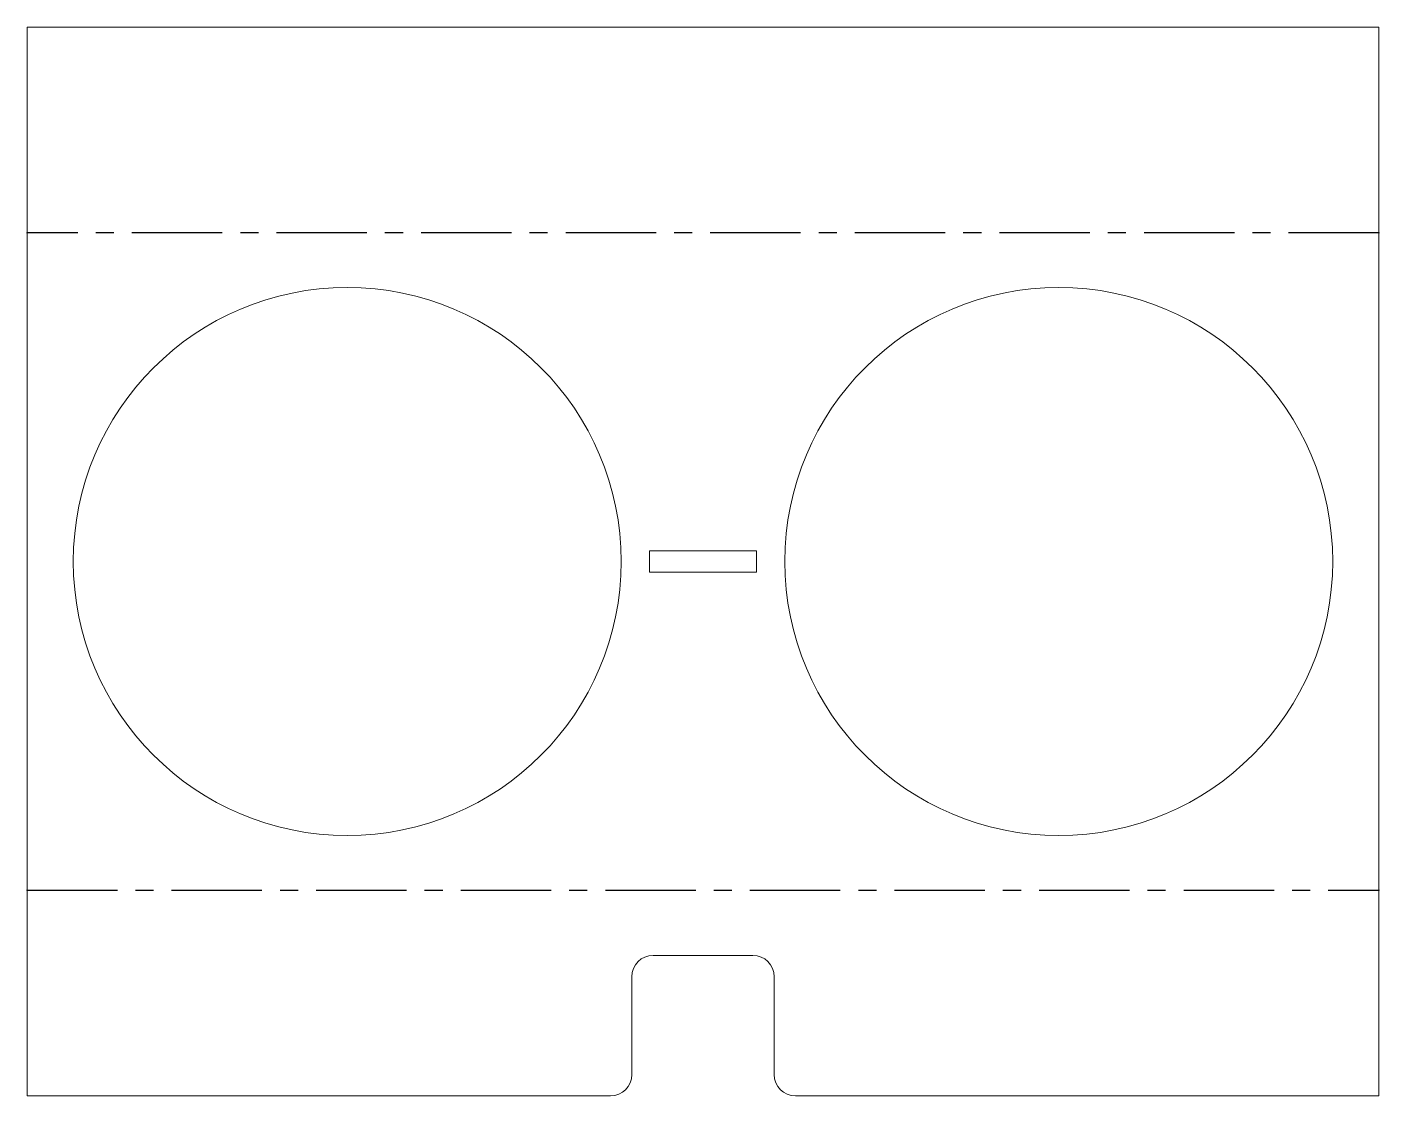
# Model space of a CAD drawing. Header units: millimetres. Extents: x -185 to 5, y -35 to 115.
import ezdxf

# ---------------------------------------------------------------- set-up
doc = ezdxf.new("R2010")
doc.units = ezdxf.units.MM
doc.header["$PDSIZE"] = -1
doc.linetypes.add('CENTERX2', pattern=[20.32, 12.7, -2.54, 2.54, -2.54])

msp = doc.modelspace()

# ---------------------------------------------------------------- linework, layer by layer
at = {"color": 7, "linetype": 'Continuous', "lineweight": 15}
for p, q in [((-185, 115.1), (-185, -35.1)), ((-185, 115.1), (5, 115.1)), ((5, -35.1), (5, 115.1)), ((-82.5, 41.5), (-97.5, 41.5)), ((-97.5, 41.5), (-97.5, 38.5)), ((-82.5, 38.5), (-82.5, 41.5)), ((-97.5, 38.5), (-82.5, 38.5)), ((-83, -15.34), (-97, -15.34)), ((-100, -18.34), (-100, -32.1)), ((-80, -32.1), (-80, -18.34)), ((-103, -35.1), (-185, -35.1)), ((5, -35.1), (-77, -35.1))]:
    msp.add_line(p, q, dxfattribs=at)
at = {"color": 7, "linetype": 'CENTERX2'}
for p, q in [((5, 86.17), (-185, 86.17)), ((-185, -6.17), (5, -6.17))]:
    msp.add_line(p, q, dxfattribs=at)
at = {"color": 7, "linetype": 'Continuous', "lineweight": 15}
for centre in [(-140, 40), (-40, 40)]:
    msp.add_circle(centre, 38.5, dxfattribs=at)
for centre, start, end in [((-97, -18.34), 90, 180), ((-83, -18.34), 0, 90), ((-103, -32.1), 270, 0), ((-77, -32.1), 180, 270)]:
    msp.add_arc(centre, 3, start, end, dxfattribs=at)
at = {"color": 7, "linetype": 'Continuous'}
for p in [(-185, 86.17), (5, 86.17), (-185, -6.17), (5, -6.17)]:
    msp.add_point(p, dxfattribs=at)

doc.saveas('drawing.dxf')
